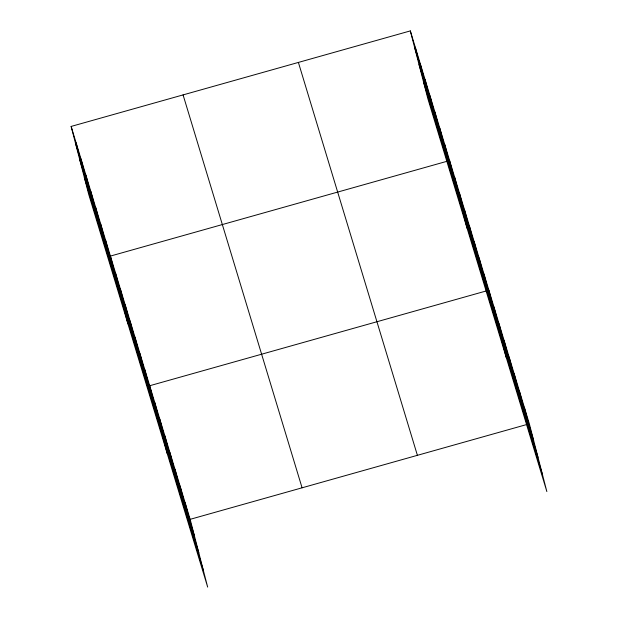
<?xml version="1.0" encoding="UTF-8"?>
<svg xmlns="http://www.w3.org/2000/svg" width="618" height="618" viewBox="0 0 618 618"><rect width="100%" height="100%" fill="white"/><g stroke="black" fill="none" stroke-linecap="round" stroke-linejoin="round"><path stroke-width="0.93" d="M71.14 126.427L190.151 519.329L207.671 587.1L88.668 194.199L71.14 126.427L410.329 30.9L529.332 423.801L546.86 491.573L427.849 98.671L410.329 30.9M446.907 161.313L110.413 256.084L127.941 323.855M190.151 519.329L526.644 424.558M414.655 47.64L533.658 440.541M419.012 64.481L538.015 457.382M423.5 81.831L542.504 474.732M298.394 62.426L417.397 455.327M183.075 94.902L302.078 487.803M75.473 143.167L194.477 536.069M79.83 160.008L198.834 552.909M84.318 177.358L203.322 570.26M524.273 407.1L528.599 423.84M519.213 390.406L523.546 407.146M514.153 373.705L518.487 390.445M509.101 357.011L513.427 373.751M504.041 340.309L508.367 357.049M498.981 323.608L503.315 340.348M493.929 306.914L498.255 323.654M506.397 357.984L488.869 290.213L149.687 385.74L167.215 453.512M483.956 274.006L488.29 290.746M479.05 257.799L483.376 274.539M474.145 241.592L478.471 258.332M469.232 225.385L473.558 242.125M464.327 209.178L468.653 225.918M459.413 192.97L463.747 209.711M454.508 176.763L458.834 193.504M449.595 160.556L467.123 228.328M444.69 144.349L449.016 161.089M439.777 128.142L444.11 144.882M434.871 111.935L439.197 128.675M429.958 95.728L434.292 112.468M425.053 79.521L429.379 96.261M420.14 63.314L424.473 80.054M415.234 47.107L419.56 63.847M185.091 502.627L189.417 519.367M180.031 485.933L184.365 502.673M174.971 469.232L179.305 485.972M169.919 452.53L174.245 469.271M164.859 435.837L169.185 452.577M159.799 419.135L164.133 435.875M154.747 402.442L159.073 419.182M144.774 369.533L149.108 386.273M139.869 353.326L144.195 370.066M134.956 337.119L139.289 353.859M130.05 320.912L134.376 337.652M125.145 304.705L129.471 321.445M120.232 288.498L124.558 305.238M115.327 272.291L119.653 289.031M105.508 239.877L109.834 256.617M100.595 223.67L104.929 240.41M95.69 207.463L100.016 224.203M90.776 191.256L95.11 207.996M85.871 175.048L90.197 191.789M80.958 158.841L85.292 175.582M76.053 142.634L80.379 159.374"/></g></svg>
